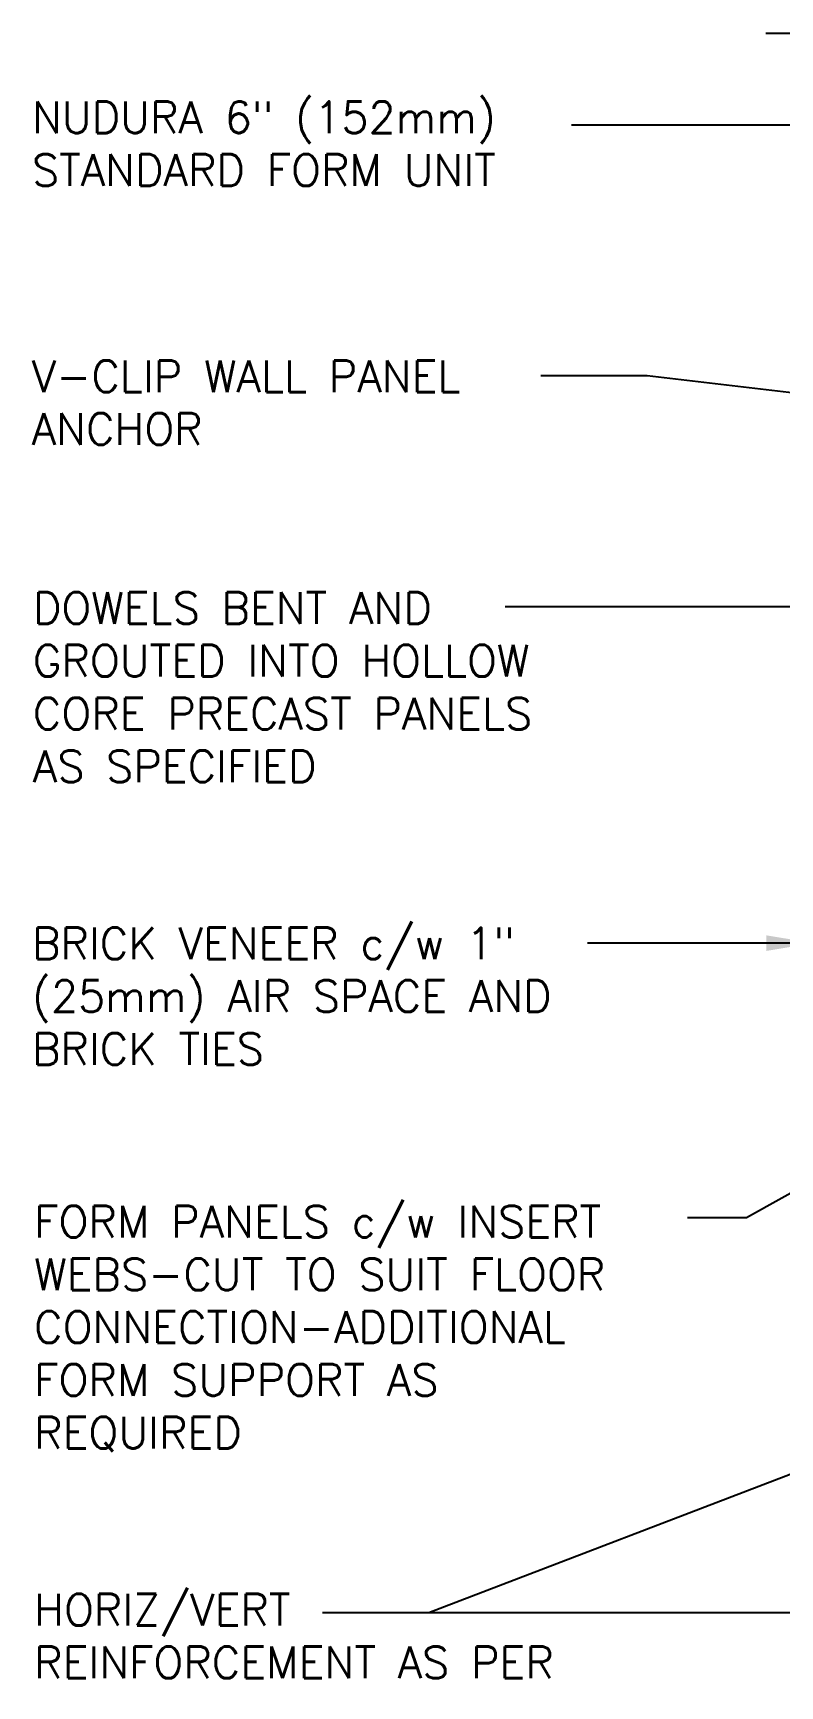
# Model space of a CAD drawing. Header units: inches. Extents: x 103.1 to 155.7, y 166.3 to 228.2.
# Drawn here: x 103.11 to 120.8, y 188.05 to 227.21 of the extents above; entities that cross this region are included whole.
import ezdxf

# ---------------------------------------------------------------- set-up
doc = ezdxf.new("R2010")
doc.units = ezdxf.units.IN
doc.header["$LTSCALE"] = 0.5
doc.header["$MEASUREMENT"] = 0
doc.layers.add('LINE9', color=9, linetype='Continuous')
doc.layers.add('TEXT', color=4, linetype='Continuous')
doc.styles.add('DIM', font='romans.shx', dxfattribs={"width": 0.7})
doc.styles.add('ROMANS', font='romans.shx', dxfattribs={"height": 0.75})
doc.dimstyles.new('ext_12', dxfattribs={"dimscale": 12, "dimtxt": 0.09375, "dimasz": 0.09375, "dimexe": 0.09375, "dimexo": 0.0625, "dimgap": 0.0625, "dimtad": 1, "dimdec": 1, "dimzin": 3, "dimdsep": 46, "dimlunit": 4, "dimtxsty": 'DIM', "dimcen": 0.09, "dimdle": 0.09375, "dimclrt": 4, "dimadec": 0, "dimazin": 0, "dimtfac": 1, "dimtdec": 1, "dimtmove": 2, "dimatfit": 3, "dimfxl": 1, "dimfrac": 2, "dimtolj": 1, "dimtzin": 0, "dimarcsym": 0})

msp = doc.modelspace()

# ---------------------------------------------------------------- linework, layer by layer
at = {"layer": 'LINE9'}
msp.add_line((120.464, 227.214), (128.089, 227.214), dxfattribs=at)

# ---------------------------------------------------------------- texts
at = {"layer": 'TEXT', "char_height": 0.75, "attachment_point": 4, "style": 'ROMANS'}
for s, insert, width in [('NUDURA 6" (152mm) STANDARD FORM UNIT', (103.081, 224.594), 14.95852), ('V-CLIP WALL PANEL ANCHOR', (103.075, 218.459), 12.01477), ('DOWELS BENT AND GROUTED INTO HOLLOW CORE PRECAST PANELS AS SPECIFIED', (103.104, 211.716), 13.62291), ('BRICK VENEER c/w 1" (25mm) AIR SPACE AND BRICK TIES', (103.081, 204.395), 15.10061), ('FORM PANELS c/w INSERT WEBS-CUT TO SUIT FLOOR CONNECTION-ADDITIONAL\\PFORM SUPPORT AS \\PREQUIRED', (103.133, 196.517), 17.8384), ('HORIZ/VERT REINFORCEMENT AS PER CODE OR AS SPECIFIED', (103.133, 188.607), 15.33694)]:
    msp.add_mtext(s, dxfattribs=dict(at, insert=insert, width=width))

# ---------------------------------------------------------------- leaders
at = {"layer": 'TEXT'}
for points in [[(127.585, 225.032), (115.86, 225.032)], [(128.316, 217.839), (117.654, 219.094), (115.137, 219.094)], [(127.487, 203.3), (120.011, 199.143), (118.615, 199.143)], [(131.63, 197.122), (112.483, 189.784), (109.967, 189.784)], [(131.089, 189.784), (112.996, 189.784), (110.479, 189.784)]]:
    msp.add_leader(points, dimstyle='ext_12', dxfattribs=at)
for points in [[(131.75, 213.622), (118.06, 213.622), (114.289, 213.622)], [(121.601, 205.651), (116.239, 205.651)]]:
    msp.add_leader(points, dimstyle='ext_12', override={"dimgap": 0.0625, "dimtad": 0}, dxfattribs=at)

doc.saveas('drawing.dxf')
